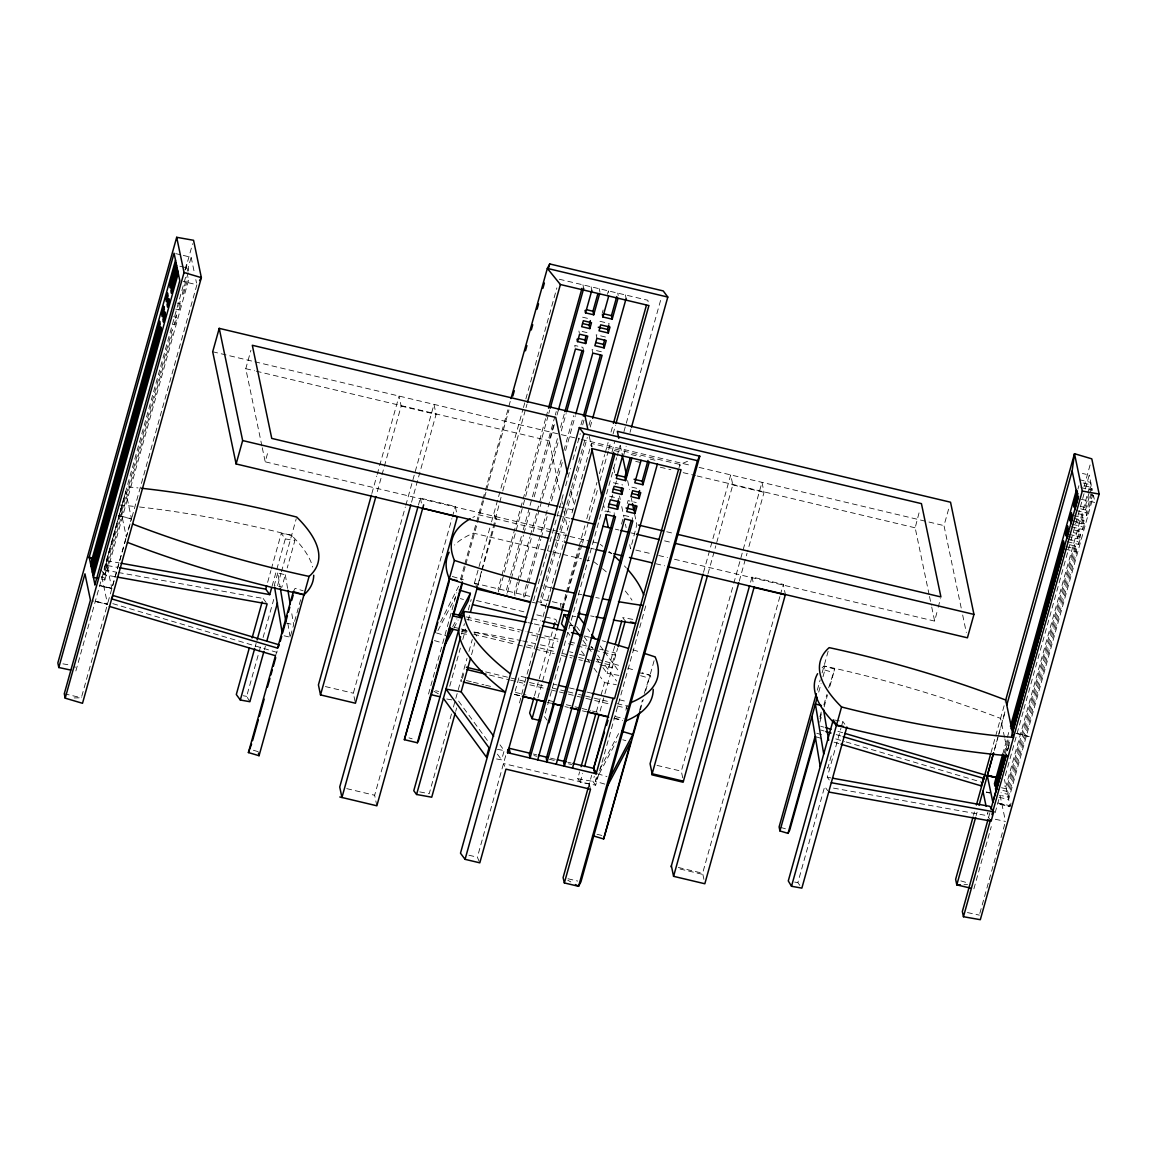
<?xml version="1.0" encoding="UTF-8"?>
<svg xmlns="http://www.w3.org/2000/svg" width="1157" height="1157" viewBox="0 0 1157 1157"><rect width="100%" height="100%" fill="white"/><g stroke="black" fill="none" stroke-linecap="round" stroke-linejoin="round"><path stroke-width="0.75" stroke-dasharray="5 3.75" d="M562.692 607.787L565.802 594.018M582.043 544.701L562.591 609.45L562.938 604.229L540.507 598.907M481.37 571.587L476.93 588.826L481.717 571.674M481.818 569.866L502.283 492.665M519.479 702.964L520.824 697.772M521.706 694.359L524.295 684.293M524.728 682.616L541.042 623.825M611.981 452.054L614.656 441.699M929.143 594.698L915.173 527.809L919.641 510.541M674.517 559.265L934.654 621.107L937.777 609.03M938.226 607.295L940.467 598.661M125.78 491.436L106.299 561.926L111.853 588.523L99.965 585.977M1004.912 711.873L994.037 751.24L997.898 737.674M185.019 269.856L186.957 262.899L186.479 268.742M185.322 269.783L192.583 243.751M104.159 568.651L186.798 272.893M187.275 271.157L191.151 257.288L182.604 255.263M188.172 272.748L182.358 293.516L182.893 296.062L188.215 277M115.266 576.721L104.68 574.827L107.268 565.542L103.262 560.06M101.57 579.252L104.839 580.033L104.304 577.517L172.812 332.175L172.277 329.644L103.783 574.971L103.19 572.137M174.866 324.799L176.92 317.423L176.399 314.892L174.345 322.268L174.866 324.799L171.598 324.018M179.031 309.888L180.694 303.944L180.159 301.413L178.496 307.357L179.031 309.888L175.763 309.107M104.839 580.033L189.227 277.796M74.178 697.931L81.366 697.758L106.965 606.051M107.991 602.349L125.809 538.54M131.999 517.165L196.892 284.752L183.211 281.498M261.916 445.995L245.776 368.693L250.91 350.296M551.267 529.819L265.213 461.817L268.482 450.102M266.139 602.537L263.131 598.429L263.998 595.334M267.614 582.376L270.912 570.56M271.374 568.868L281.281 533.391L291.636 535.228L294.861 540.594L287.225 567.957M255.162 646.806L256.116 643.379M272.097 586.165L285.302 538.887L281.281 533.391M277.767 572.975L274.281 585.442L281.831 587.264L285.316 574.798L277.767 572.975L280.066 586.758M249.883 701.721L246.658 696.355L260.672 646.17M263.087 637.521L273.717 599.456M277.579 585.616L280.963 573.496M281.44 571.76L296.25 518.712M264.403 649.699L265.372 646.228M275.453 655.715L278.88 646.387M290.595 635.685L293.647 624.766L291.347 610.983M294.601 621.367L300.762 599.268M371.86 493.504L376.719 476.106M377.211 474.37L379.149 467.399M379.641 465.664L399.064 396.07L401.161 406.078L376.387 494.82M355.083 701.547L353.348 693.202L405.326 507.026M405.818 505.291L433.991 404.372L436.088 414.38L411.299 503.121M418.444 505.088L420.381 498.132L455.308 506.433L456.755 513.39M376.849 805.793L374.651 795.264L451.895 518.611M452.387 516.861L455.308 506.433M428.509 694.055L456.813 592.673M458.62 586.223L440.007 623.001M460.529 579.368L464.362 565.672M464.839 563.951L482.44 500.88M482.932 499.144L484.87 492.217M485.347 490.481L510.541 400.264M461.441 580.134L465.316 566.236M465.794 564.5L508.964 409.882M474.356 583.432L491.06 523.586M491.537 521.894L522.964 409.303M523.456 407.568L525.394 400.64M525.871 398.905L556.864 287.891M461.527 634.123L464.42 623.739M468.296 609.898L471.188 599.514M502.774 490.93L525.524 409.404M526.016 407.669L526.985 404.198M449.74 686.188L460.37 648.122M462.786 639.459L465.678 629.075M468.108 620.427L469.554 615.235M482.194 569.953L496.411 519.001L493.909 513.375L495.022 518.669M451.476 713.97L429.204 793.745L418.906 791.735M453.414 707.043L455.352 700.101M455.829 698.365L457.767 691.423M458.259 689.702L461.166 679.289L461.542 681.603M461.6 677.727L467.023 658.275M468.947 651.434L472.287 639.459M462.424 678.494L464.159 672.26M455.699 711.396L456.653 707.968M471.535 654.66L474.847 642.829M545.612 418.603L498.088 588.812L498.826 592.37L548.302 415.204M546.104 416.853L548.042 409.911M548.78 413.454L549.749 409.983M510.107 576.837L506.216 590.75L506.968 594.308M510.599 575.087L522.733 531.598M523.224 529.848L529.544 507.229M530.022 505.493L531.974 498.537M532.451 496.801L554.796 416.751M555.288 415.016L556.257 411.545M559.525 490.033L549.257 440.831L553.914 424.113M507.446 592.558L510.844 580.38M511.336 578.645L523.485 535.141M523.962 533.406L529.79 512.522M534.172 496.859L554.565 423.78M556.994 415.088L558.455 409.867M517.295 582.246L514.388 592.688L515.125 596.245L519.985 578.847M517.786 580.51L529.935 537.007M530.412 535.272L536.732 512.652M537.224 510.917L557.616 437.838M560.538 427.396L564.428 413.483M520.476 577.097L532.61 533.608M533.102 531.858L558.368 441.381M561.275 430.954L566.135 413.555M526.478 584.43L523.557 594.872L524.049 597.243M526.956 582.694L561.94 457.42M563.878 450.463L573.597 415.667M602.146 313.417L603.115 309.96M607.468 294.37L608.423 290.899L608.929 293.271M524.786 596.679L528.185 584.502M528.677 582.766L540.811 539.263M541.302 537.528L547.131 516.644M551.499 500.981L562.678 460.963M565.599 450.521L575.304 415.725M580.959 424.836L582.897 417.865M533.608 600.628L563.242 494.502M565.657 485.795L570.517 468.397M572.946 459.705L580.236 433.6M582.665 424.894L584.126 419.687M540.999 597.171L585.616 437.36M589 425.212L590.46 419.991M536.66 601.365L541.245 602.45L587.322 437.433M590.229 427.02L592.167 420.063M496.541 758.949L501.588 759.845L504.192 750.56L499.998 744.833M542.98 616.883L564.283 540.565M564.775 538.829L569.62 521.489M572.035 512.811L591.415 443.435L679.926 464.478L688.198 461.036M479.2 861.43L477.364 857.207L505.927 754.885M534.491 695.719L552.901 629.784M566.265 592.312L578.63 548.042M579.107 546.335L584.863 525.741M586.787 518.813L596.969 482.382M599.384 473.719L604.706 454.629M605.198 452.893L608.105 442.495M611.012 432.082L612.95 425.154M537.904 697.859L556.315 631.939M562.591 609.45L566.93 593.931M567.407 592.21L582.159 539.393M588.378 522.371L582.55 543.038M588.87 520.636L597.591 489.425M600.006 480.748L608.235 451.259M608.727 449.523L610.665 442.596M613.08 433.918L615.51 425.241M545.366 713.088L616.667 457.709M617.144 455.974L620.065 445.546M623.941 431.648L661.283 297.87M607.743 512.175L608.712 508.704M611.619 498.291L612.588 494.82M615.495 484.421L616.464 480.95M623.739 454.918L626.154 446.255M630.03 432.371L630.999 428.9M621.526 524.063L622.987 518.857M627.253 503.57L628.077 500.619L636.234 502.557M645.751 605.878L595.681 785.169L580.25 782.161L577.719 778.69L579.628 771.835M596.405 711.772L604.547 682.601L600.353 676.874M618.937 675.413L607.136 673.302L614.685 646.286M599.948 664.74L612.198 667.705L611.822 665.391L615.293 652.924L604.793 650.379M580.25 782.161L582.665 773.483M600.093 711.063L604.46 695.444M604.937 693.723L617.592 648.397M588.219 787.613L591.661 775.262M678.957 467.949L679.926 464.478L680.663 468.021M595.681 785.169L592.876 781.409L594.308 776.26M604.793 784.113L595.291 781.293L596.549 776.752M625.865 710.224L627.774 703.384M639.488 710.572L642.352 700.289M644.261 693.433L650.032 675.269A318.291 87.194 15.6 0 0 642.135 672.68M640.356 709.877L643.263 699.508M645.678 690.845L655.151 656.916M703.514 572.353L730.718 474.905L732.8 484.913L716.284 544.079M708.026 573.655L715.807 545.815M682.717 777.851L681.314 771.184L733.307 584.994M733.784 583.258L761.971 482.339L764.054 492.347L747.538 551.499M739.28 581.089L747.046 553.248M750.575 582.188L752.021 576.967L783.275 584.401L785.386 594.539M779.876 596.578L702.342 874.287L678.031 868.517M780.368 594.843L783.275 584.401M817.276 690.223L820.183 679.839M822.106 672.926L828.701 649.308M818.708 692.132L821.08 683.628M822.989 676.816L824.883 670.019L824.044 665.998L834.674 669.151L829.424 687.996M819.894 716.776L821.195 712.09M820.038 718.671L821.47 713.536M823.856 704.975L826.734 694.692M828.643 687.851L834.674 669.151M819.85 722.243L821.774 715.402M824.16 706.84L827.501 694.851M831.261 755.825L827.79 768.291L827.212 764.849M799.849 885.38L797.853 882.632L824.681 786.543L827.689 790.65M829.28 779.992L827.269 777.244L840.951 728.259M841.414 726.582L842.831 721.505L833.271 719.799M961.207 608.004L943.996 525.611L948.668 508.892M973.5 815.367L974.469 811.91M991.014 752.672L1005.231 701.721M976.132 815.656L977.087 812.2M998.375 735.953L1004.999 712.264M1002.7 754.133L1009.483 729.807M1004.218 753.12L1008.094 739.193M1077.919 489.136L1078.888 485.68M991.159 821.108L987.138 815.627L988.006 812.518M1005.231 753.916L1009.598 738.253M989.958 812.604L988.512 817.797L987.471 812.807M1009.613 742.201L1007.284 750.546L1004.854 738.904M1007.761 749.794L1009.714 742.837M1084.037 486.634L1090.342 464.058M973.876 888.894L991.274 826.59M995.136 812.749L999.966 795.452M1005.317 775.624L1023.381 710.919M1023.858 709.212L1084.876 490.669M1085.353 488.934L1089.229 475.064L1082.402 473.444M1076.777 522.646L1081.679 523.803L1081.144 521.272L1082.807 515.328L1079.539 514.547M1080.638 508.805L1085.541 509.977L1085.006 507.446L1089.359 491.855M1089.836 490.12L1091.297 484.928L1079.857 482.209M1001.514 787.729L1006.416 788.9L1074.925 543.573L1075.446 546.104L1006.952 791.431L997.146 789.103M1077.514 538.714L1079.568 531.352L1079.033 528.821L1076.979 536.183L1077.514 538.714L1067.709 536.385M1081.679 523.803L1083.328 517.859L1082.807 515.328M1085.541 509.977L1091.818 487.459L1083.646 485.521M1066.233 546.61L1076.039 548.939L1007.545 794.281L1001.007 792.719M1067.26 541.722L1078.714 544.441L1078.107 541.563L1080.161 534.201L1073.624 532.639M1071.425 526.811L1082.865 529.53L1082.272 526.652L1083.921 520.708L1074.115 518.379M1078.555 513.766L1086.727 515.704L1086.134 512.826L1091.441 493.764M1076.039 548.939L1076.646 551.831L1008.152 797.159L1001.615 795.611M1078.714 544.441L1080.768 537.079L1080.161 534.201M1082.865 529.53L1084.528 523.6L1083.921 520.708M1086.727 515.704L1093.018 493.186M1090.241 494.791L1093.51 495.572L1008.644 799.53L997.204 796.811M979.834 913.394L1005.028 823.177M1011.044 803.088L1010.09 806.487L998.028 803.508L1010.032 806.733M125.882 538.858L111.925 588.291L100.023 585.746M126.359 537.152L131.508 518.9L125.867 491.87L75.812 671.161L74.713 665.926M1007.357 750.864L1009.699 742.563M293.343 591.617L295.078 588.349L303.148 590.764M437.896 630.579L455.569 597.171M452.691 626.747L456.899 618.793M453.934 627.962L458.143 620.007M599.919 768.942L619.284 732.367M595.291 781.293L616.319 741.536M963.983 884.7L967.57 884.613M62.912 663.843L69.651 665.029M243.201 695.747L246.658 696.355M285.302 538.887L294.861 540.594M632.807 619.371L622.697 617.563L625.243 621.034M572.541 616.074L575.911 616.667M569.938 625.358L573.308 625.966M106.791 560.682L119.142 562.895M107.268 565.542L117.869 567.436M461.571 633.356L468.31 634.571M104.188 569.982L116.553 572.194M118.318 572.513L263.131 598.429M604.547 682.601L616.334 684.713M446.776 699.002L451.837 699.898M827.269 777.244L830.798 777.88M833.503 788.119L987.138 815.627M497.452 749.346L504.192 750.56M577.719 778.69L592.876 781.409M794.657 882.068L797.853 882.632M462.178 630.261L467.327 631.274M995.309 819.257L1005.505 821.441M967.454 912.569L979.357 915.129M997.927 803.001L1009.931 805.677L1004.45 779.471M986.371 791.995L989.785 792.805M95.568 601.264L107.514 604.084L101.961 577.488M95.496 601.51L107.456 604.316L92.083 600.7M64.286 693.752L81.366 697.758M559.294 279.227L647.819 300.27L648.918 305.564M582.607 317.177L590.764 319.13M599.948 321.299L609.247 323.512M587.004 332.609L578.833 330.671L579.339 333.042M605.473 337.005L596.173 334.792L596.911 338.336M601.365 351.757L592.051 349.544L592.803 353.087M175.777 253.629L180.897 254.844M1079.322 479.692L1090.762 482.411L1005.896 786.37L1002.627 785.603M179.885 266.226L188.056 268.164L188.649 271.013M1080.971 487.589L1092.41 490.308L1089.229 475.064M1081.303 499.274L1094.97 502.528L1093.51 495.572M1080.103 506.274L1085.006 507.446M1076.328 510.497L1086.134 512.826M1073.522 515.53L1083.328 517.859M177.426 303.163L180.694 303.944M1077.876 520.491L1081.144 521.272M1073.089 520.881L1084.528 523.6M1072.467 524.323L1082.272 526.652M1074.665 530.181L1079.568 531.352M173.651 316.656L176.92 317.423M1069.328 534.36L1080.768 537.079M1068.301 539.234L1078.107 541.563M1070.543 544.933L1075.446 546.104M1065.207 549.112L1076.646 551.831M212.7 351.757L253.137 361.374M254.887 361.794L579.715 439.009M581.479 439.429L692.088 465.721M699.117 467.399L943.996 525.611M614.208 450.521L621.859 452.344L622.35 454.701M631.158 454.556L640.327 456.726M650.118 459.054L656.626 460.602M635.699 461.368L640.964 462.612M660.3 467.211L670.843 469.713M683.151 472.649L695.458 475.57M697.208 475.99L915.173 527.809M245.776 368.693L254.497 370.761M256.247 371.18L549.257 440.831M401.161 406.078L436.088 414.38M732.8 484.913L764.054 492.347M613.369 482.744L622.668 484.957M631.838 487.14L638.375 488.688M609.594 496.223L618.908 498.436M605.487 510.975L614.786 513.187M623.956 515.371L632.127 517.309L632.619 519.681M666.707 531.757L673.736 533.42M559.438 506.795L573.482 510.136M557.327 515.357L569.634 518.293M615.336 529.154L618.85 529.993M631.158 532.914L634.672 533.753M664.566 540.854L671.595 542.532M553.017 530.224L558.238 531.468M559.988 531.887L568.694 533.956M635.844 550.081L651.666 553.841M658.695 555.505L667.488 557.602M568.159 536.067L478.564 514.764A339.232 92.936 15.6 0 0 472.88 517.381M569.909 536.472L590.186 541.302M593.136 541.997L599.037 543.4M553.986 539.524L562.765 541.606M590.851 548.288L594.365 549.127M608.408 552.467L611.923 553.306M655.817 563.734L664.595 565.816M545.525 550.269L473.444 533.131A339.232 92.936 15.6 0 0 454.571 545.019M547.275 550.674L552.525 551.932M554.275 552.337L581.552 558.831M586.541 560.017L589.477 560.711M529.761 596.347L474.413 583.186L476.294 587.409M532.046 602.175L545.844 605.458M476.438 600.512L524.743 611.995M536.819 614.873L543.732 616.507M545.453 616.927L555.808 619.385L558.253 624.997M131.508 518.9L117.84 515.646L131.421 518.466L126.287 536.834L120.212 507.735M1015.918 733.422L1029.585 736.676M532.003 618.764L540.753 620.846M638.678 672.579L650.032 675.269A339.232 92.936 15.6 0 1 651.767 680.114M526.03 677.583L519.377 676.006L514.258 694.374L521.272 696.037L510.599 693.462M553.668 684.163L557.168 684.987M569.418 687.894L574.667 689.153M586.917 692.06L592.153 693.303M619.487 699.811L627.716 701.764M101.035 576.736L104.304 577.517M614.107 718.107L622.509 720.102M435.611 690.715L438.778 691.467M325.406 686.564L353.348 693.202M657.017 765.399L681.314 771.184M533.232 754.002L536.674 754.827M550.472 758.11L555.649 759.339M567.725 762.203L571.168 763.027M533.927 755.579L536.993 756.302M549.344 759.252L555.461 760.699M568.506 763.794L571.76 764.575M596.983 834.284L605.097 836.207M346.724 788.626L374.651 795.264M678.32 867.461L702.632 873.246L704.454 882.01M468.918 855.211L477.364 857.207M567.971 878.756L577.705 881.07M466.401 616.927L525.958 631.317M527.708 631.751L559.236 639.373M569.75 641.904L575.015 643.176M582.014 644.868L592.529 647.414M599.528 649.106L603.043 649.959M466.777 619.241L519.334 631.939M531.598 634.904L557.876 641.267M568.391 643.798L575.391 645.49M577.141 645.924L585.905 648.036M587.655 648.455L592.905 649.728M594.669 650.162L615.683 655.238L615.293 652.924M454.151 627.282L459.416 628.54M461.166 628.974L466.416 630.247M475.18 632.358L515.472 642.092M527.737 645.056L538.236 647.602M540.001 648.021L555.765 651.839M562.765 653.531L568.029 654.804M569.779 655.224L576.779 656.916M578.529 657.35L585.543 659.042M587.293 659.461L594.293 661.153M596.057 661.573L603.057 663.265M604.807 663.699L611.822 665.391M461.542 631.288L466.806 632.561M473.806 634.253L515.848 644.42M517.613 644.839L533.377 648.643M535.127 649.077L554.391 653.734M561.405 655.426L571.905 657.971M578.919 659.664L582.419 660.502M584.169 660.936L589.434 662.194M286.097 622.943L293.647 624.766M485.665 671.899L527.708 682.066M529.458 682.485L545.222 686.303M552.236 687.996L566.25 691.38M568 691.814L576.75 693.925M578.514 694.345L583.764 695.617M585.514 696.037L608.293 701.547M617.043 703.658L627.557 706.204M489.556 675.066L508.82 679.723M510.57 680.142L522.834 683.107M529.848 684.814L549.112 689.471M550.862 689.89L566.626 693.694M568.391 694.128L575.391 695.82M577.141 696.239L584.155 697.931M585.905 698.365L592.905 700.057M594.655 700.477L608.669 703.861M617.433 705.987L627.947 708.518M284.116 635.786L288.657 636.871M466.416 680.562L471.666 681.835M473.43 682.254L483.93 684.799M485.68 685.219L492.694 686.911M515.472 692.421L525.972 694.952M548.751 700.462L555.765 702.154M566.265 704.7L573.279 706.392M575.029 706.811L580.279 708.084M582.029 708.503L590.793 710.629M592.543 711.049L597.807 712.322M615.322 716.559L624.071 718.671M547.391 702.357L550.891 703.21M564.905 706.594L568.405 707.433M582.419 710.832L585.919 711.671M613.948 718.454L622.712 720.565M99.95 585.514L111.853 588.523M1017.567 733.538L1027.879 736.228M452.329 576.475L463.422 579.773M460.327 598.574L463.494 599.514M820.631 726.191L824.088 727.218M837.914 731.325L843.091 732.858M640.645 675.674L648.571 678.031M820.631 729.98L824.088 731.007M836.193 734.594L841.385 736.141M816.784 733.249L821.962 734.796M835.788 738.904L844.436 741.463M846.157 741.97L982.683 782.508M816.784 737.038L821.976 738.585M834.081 742.172L841.009 744.24M436.551 632.995L446.052 635.815M434.439 640.573L442.35 642.93M622.755 739.771L625.923 740.711M112.793 603.636L277.188 652.447M780.628 827.385L786.702 829.179M960.831 880.882L967.758 882.936M597.402 773.715L606.904 776.535M408.985 737.877L412.152 738.817M824.883 670.019L832.953 672.434M253.369 750.242L258.213 751.688M433.976 691.322L438.619 693.94M567.74 880.202L570.835 881.952M544.383 716.573L547.145 720.247M842.831 721.505L844.841 724.253M587.669 628.728L589.766 631.606M600.266 645.924L603.404 650.234M604.46 651.666L619.154 671.725M576.678 626.573L579.831 630.869M584.025 636.596L587.178 640.891M591.372 646.633L593.469 649.496M597.663 655.224L599.76 658.087M605.01 665.261L616.551 681.01M569.36 621.728L572.513 626.024M582.998 640.356L587.206 646.083M588.248 647.515L591.401 651.81M596.65 658.984L598.748 661.847M602.942 667.575L607.136 673.302M567.812 632.445L569.909 635.323M581.465 651.073L586.7 658.246M587.756 659.678L589.853 662.542M594.047 668.269L599.297 675.442M474.196 632.619L476.727 636.075M458.577 701.099L487.95 741.232M497.394 754.118L501.588 759.845M100.659 569.345L104.68 574.827M504.741 766.339L503.512 763.533L589.246 783.911L589.882 786.586M1004.507 737.24L1000.574 718.41A339.232 92.936 15.6 0 0 824.044 665.998A318.291 87.194 15.6 0 0 821.528 668.442M962.667 615.018L966.326 632.546M1000.038 795.221L1005.144 819.691M929.505 596.462L931.342 605.27M931.718 607.035L934.654 621.107M752.021 576.967L753.438 583.735M625.373 294.934L626.125 298.477M617.737 293.111L618.228 295.483M599.254 288.729L599.991 292.273M591.097 286.777L591.834 290.335M620.282 445.431L622.119 454.224M627.629 480.632L629.48 489.44M631.317 498.248L632.04 501.762M634.615 514.084L636.827 524.656L630.565 548.823L629.104 541.78M582.954 284.853L583.707 288.397M613.658 467.833L614.757 473.112M619.545 496.006L620.282 499.52M621.743 506.564L623.956 517.136M625.416 524.179L626.154 527.693M583.62 350.904L582.882 347.36L574.725 345.422L575.463 348.966M591.415 443.435L592.153 446.964M589.275 436.319L591.473 446.833M603.187 502.933L605.01 511.698M570.82 489.469L574.132 505.276M561.723 500.576L562.461 504.09M563.922 511.119L567.595 528.691M540.753 600.078L541.245 602.45M420.381 498.132L421.495 503.497M262.277 447.759L265.213 461.817M191.151 257.288L194.376 272.734M195.808 279.604L196.531 283.031M560.335 603.621L561.376 609.146M475.816 583.518L476.597 587.684M285.316 574.798L287.616 588.58M287.862 623.449L290.161 637.247M593.903 561.767A363.023 99.459 15.6 0 1 597.576 564.63M602.479 568.622A363.023 99.459 15.6 0 1 607.743 573.134M625.243 590.996A363.023 99.459 15.6 0 1 631.997 600.179M594.134 616.565A318.291 87.194 15.6 0 1 590.62 615.886M545.945 606.239A318.291 87.194 15.6 0 1 539.466 604.677M599.268 598.198A318.291 87.194 15.6 0 1 595.739 597.533M581.725 594.712A318.291 87.194 15.6 0 1 578.529 594.047M551.079 587.886A318.291 87.194 15.6 0 1 541.346 585.514M600.266 544.354A363.023 99.459 15.6 0 1 602.71 546.263M608.958 551.383A363.023 99.459 15.6 0 1 611.59 553.653M624.39 565.874A363.023 99.459 15.6 0 1 626.4 568.044M462.062 630.261A318.291 87.194 15.6 0 1 470.523 631.52M473.936 632.04A318.291 87.194 15.6 0 1 521.113 640.631M522.718 640.949A318.291 87.194 15.6 0 1 535.575 643.711M540.42 644.796A318.291 87.194 15.6 0 1 556.618 648.571M569.606 651.767A318.291 87.194 15.6 0 1 572.86 652.606M579.353 654.284A318.291 87.194 15.6 0 1 584.227 655.585M597.2 659.128A318.291 87.194 15.6 0 1 602.059 660.502M605.299 661.428A318.291 87.194 15.6 0 1 621.396 666.186M627.803 668.139A318.291 87.194 15.6 0 1 634.195 670.134M527.838 622.596A318.291 87.194 15.6 0 1 532.654 623.609M534.259 623.956A318.291 87.194 15.6 0 1 540.709 625.344M584.487 635.931A318.291 87.194 15.6 0 1 589.347 637.218M602.334 640.761A318.291 87.194 15.6 0 1 605.574 641.672M632.937 649.786A318.291 87.194 15.6 0 1 639.315 651.781M119.648 505.002A363.023 99.459 15.6 0 1 137.828 506.795M139.505 506.983A363.023 99.459 15.6 0 1 291.593 535.431A318.291 87.194 15.6 0 1 312.679 567.046M128.037 486.923A363.023 99.459 15.6 0 1 137.943 487.907M989.727 793.037L986.299 792.241L989.712 793.008M589.332 784.186L590.446 789.479L589.332 784.186"/><path stroke-width="1.5" d="M507.793 749.548L507.648 752.701L596.173 773.744L593.657 768.118L604.446 732.265M507.764 749.635L507.576 752.947L592.514 448.742L681.039 469.785L596.101 773.99L593.599 768.349L613.152 698.307M1006.764 705.148L1072.149 471L1074.491 453.703L1091.803 458.837L1099.15 494.053L980.312 919.699L963.448 916.72L962.349 911.485L988.02 819.532M993.559 752.961L987.369 775.407L997.565 777.576M58.805 667.517L84.967 573.843L90.434 600.064L64.286 693.752L65.197 698.163L82.509 703.297L201.361 277.651L193.552 240.28L176.688 237.301L57.85 662.947L58.805 667.517L70.707 670.077M90.651 564.153L175.517 260.18M91.143 566.525L159.637 321.198L160.244 324.076L91.75 569.418M165.87 298.896L167.519 292.952L168.127 295.845L166.463 301.789L165.87 298.896L169.139 299.677M176.009 262.552L169.732 285.07L170.325 287.963L176.616 265.445M92.343 572.252L160.837 326.925L161.373 329.456L92.864 574.798M177.209 268.294L170.918 290.797L171.453 293.343L177.744 270.825M178.265 273.341L93.399 577.314L98.302 578.486M94.86 584.892L179.798 280.688L174.071 253.224L89.132 557.428L92.56 558.325M65.197 698.163L184.05 272.517L176.688 237.301M668.11 566.655L967.426 637.811L973.963 614.41L950.533 502.21L219.223 328.357L212.7 351.757L236.115 463.957L548.722 538.28M236.115 463.957L242.652 440.557L219.223 328.357M249.232 648.195L236.303 694.518L240.309 699.999L249.883 701.721L263.926 651.434M252.11 637.897L262.162 601.857M271.62 587.857L269.74 594.611L265.72 589.13L266.66 585.76M240.309 699.999L254.685 648.527M257.085 639.951L267.137 603.911L117.031 577.039M266.833 641.021L277.478 602.869M141.284 488.254A363.023 99.459 15.6 0 1 296.713 517.063A318.291 87.194 15.6 0 1 309.107 576.417L259.052 755.709L248.408 752.556L275.453 655.715L109.337 606.398M277.564 648.137L279.3 644.868L113.184 595.551L111.448 598.82L277.564 648.137L293.343 591.617L303.987 594.785A318.291 87.194 15.6 0 0 313.721 575.26M251.59 744.096L248.408 752.556M252.559 740.639L258.358 719.885M259.313 716.429L264.143 699.132M267.527 687.027L269.943 678.378M270.912 674.921L272.358 669.744M273.327 666.273L275.728 657.639M280.254 641.441L281.686 636.307M282.641 632.879L287.428 615.755M288.382 612.328L289.814 607.194M291.738 600.338L293.169 595.204M371.383 495.239L318.421 684.901L320.518 694.909L355.43 703.225L410.822 504.857M320.518 694.909L375.895 496.555M417.952 506.824L339.739 786.962L341.937 797.491L423.65 504.828M457.42 516.572L376.849 805.793L339.825 796.985M450.03 627.73L418.487 740.697L417.33 742.765L404.357 739.685L454.426 560.393A339.232 92.936 15.6 0 1 470.263 518.784M432.371 641.831L404.357 739.685M434.974 632.532L437.838 622.249M438.792 618.821L449.321 581.147M511.018 398.529L547.348 268.41L549.72 263.941L663.236 290.928L667.806 297.06L631.491 427.164M512.855 395.983L514.301 390.762M525.466 350.802L526.912 345.596M531.28 329.962L532.741 324.741M537.108 309.107L538.555 303.901M542.922 288.267L544.383 283.046M548.751 267.412L549.72 263.941M417.33 742.765L462.265 581.841M453.37 615.741L462.467 583.2M526.247 622.264A318.291 87.194 15.6 0 0 463.827 611.431L413.772 790.723L416.578 794.483L431.735 797.202L455.222 713.117M459.271 590.056L470.364 593.353L468.238 600.931L459.821 616.826M416.578 794.483L460.631 636.74M527.462 402.462L560.393 284.521L547.348 268.41L667.806 297.06M470.523 611.778L476.93 588.826M493.692 736.228L461.166 691.814L470.595 658.029M548.519 408.175L581.985 288.324M550.24 408.247L583.707 288.397M558.455 409.867L575.463 348.966L583.62 350.904L566.626 411.805M577.517 341.59L579.585 334.214L587.742 336.166L585.688 343.528L577.517 341.59L577.025 339.218M599.514 294.008L593.715 314.791L585.543 312.853L591.834 290.335M564.905 411.733L581.913 350.846M585.688 343.528L584.95 339.97L586.18 335.559M589.853 328.617L591.502 322.673L583.345 320.735L581.682 326.679L589.853 328.617L589.101 325.074L590.345 320.605M593.715 314.791L592.962 311.233L597.807 293.921M575.796 413.989L592.803 353.087L602.103 355.3L585.095 416.202M617.983 298.39L612.183 319.173L602.884 316.975L608.683 296.192M579.324 427.555L460.486 853.201L465.071 859.333L479.808 862.833L505.971 769.145L590.518 789.248L564.356 882.936L578.572 886.305L580.944 881.836L699.783 456.191L579.324 427.555L583.909 433.687L697.425 460.674L699.783 456.191M583.388 416.13L600.382 355.228M604.156 347.924L606.225 340.548L596.911 338.336L594.857 345.712L604.156 347.924L603.419 344.367L604.648 339.956M608.322 333.014L609.985 327.069L600.685 324.857L599.022 330.801L608.322 333.014L607.584 329.456L608.828 325.001M612.183 319.173L611.446 315.63L616.768 296.582M465.071 859.333L583.909 433.687M592.659 418.328L626.125 298.477M534.013 697.454L529.646 713.059L532.09 718.685L540.536 720.695M553.379 628.063L554.839 622.856M613.427 423.419L646.358 305.477M532.09 718.685L537.427 699.595M556.792 630.203L562.591 609.45L561.376 609.146M615.987 423.505L648.918 305.564L560.393 284.521M569.172 615.466L564.11 614.555L561.521 623.854L565.715 629.582M613.716 452.257L529.342 754.494L530.08 758.037L614.946 454.065M537.73 759.86L606.225 514.532L615.524 516.731L547.03 762.073L546.292 758.515L614.295 514.923M622.596 455.887L616.305 478.405L625.604 480.618L631.896 458.1M548.968 722.691L554.29 703.658M578.442 617.144L579.888 611.952M617.592 509.355L619.646 501.993L610.346 499.781L608.293 507.142L617.592 509.355L616.84 505.797L618.489 499.911M621.757 494.444L623.406 488.5L614.107 486.287L612.443 492.231L621.757 494.444L621.005 490.901L621.844 487.921M625.604 480.618L624.867 477.06L630.189 458.013M556.199 764.256L624.708 518.914L632.865 520.852L564.37 766.194L563.618 762.637L631.144 520.795M641.079 460.284L634.788 482.802L642.945 484.74L649.236 462.222M634.918 513.477L636.986 506.115L628.815 504.163L626.761 511.539L634.918 513.477L634.181 509.919L635.424 505.508M639.083 498.566L640.747 492.622L632.59 490.684L630.927 496.628L639.083 498.566L638.346 495.022L639.59 490.554M642.945 484.74L642.207 481.182L648.007 460.399M572.498 768.118L657.364 464.159M581.074 766.686L595.927 713.493M615.162 644.594L621.757 620.947M584.603 766.541L599.138 714.52M618.069 646.691L625.243 621.034M588.219 787.613L563.097 877.599L564.356 882.936M678.479 469.684L614.555 698.64L592.153 693.303M697.425 460.674L578.572 886.305L575.477 884.57M592.558 835.658L603.636 838.955L630.681 742.129L607.96 785.053M610.072 777.475L632.792 734.55L638.534 713.985M639.879 711.613L603.636 838.955M703.022 574.089L650.075 763.75L652.158 773.758L683.411 781.192M707.549 575.391L651.868 774.814L683.122 782.233L738.788 582.824M671.089 866.868L749.591 585.673M785.386 594.539L704.83 883.76L673.576 876.326L754.147 587.105M816.307 693.679L779.109 826.922L779.948 830.957L788.018 833.358L789.739 830.09L815.815 736.705M779.948 830.957L817.29 697.237M788.018 833.358L815.049 736.532M833.271 719.799L788.279 880.925L791.504 886.276L801.859 888.113L846.852 726.986M791.504 886.276L841.558 706.985A318.291 87.194 15.6 0 1 829.164 647.631A339.232 92.936 15.6 0 1 1005.708 700.043L1013.503 737.414A363.023 99.459 15.6 0 1 841.558 706.985M841.009 744.24L981.165 785.849L985.012 774.988L844.827 733.364M973.023 817.088L955.639 879.349L956.796 884.874L970.463 888.099M976.407 804.983L990.537 754.378M1005.708 700.043L1074.491 453.703L1082.287 491.074L991.954 814.615M981.165 785.849L985.012 774.988M975.64 817.392L956.796 884.874L960.397 884.787M979.024 805.272L993.588 753.106M1002.7 754.133L994.456 783.651L994.977 786.182L1003.726 754.856M1010.466 726.336L1076.415 490.105M1011.016 728.765L1063.485 540.854L1064.006 543.385L1012.028 729.546M1077.427 490.872L1073.566 504.727L1074.101 507.258L1077.962 493.403M1004.739 755.651L995.512 788.712L996.105 791.562L1005.823 756.765M990.927 809.148L1005.838 755.709M1012.621 732.395L1064.599 546.22M1066.667 538.844L1068.721 531.482M1070.832 523.933L1072.481 517.989M1074.694 510.107L1078.555 496.252M963.448 916.72L990.508 819.807M832.577 778.198L989.741 806.328L993.747 811.809L991.159 821.108L828.687 792.024M1006.388 754.292L992.851 802.235L987.297 775.638L997.493 777.822L987.297 775.638M1011.565 735.939L1077.876 498.465L1072.149 471M606.499 725.439L608.032 720.319M447.643 636.292L451.852 628.338M458.577 615.611L470.364 593.353M445.517 643.87L453.096 629.553M199.568 280.5L201.361 277.651L184.05 272.517M1082.287 491.074L1099.15 494.053M843.395 726.379L836.497 725.164L834.067 721.129M120.921 563.213L265.72 589.13M119.634 567.754L269.74 594.611M461.166 691.814L446.009 689.095L489.035 747.841L486.432 757.141L443.406 698.394M831.29 782.725L993.747 811.809M630.377 622.032L633.819 622.712M586.44 309.686L592.962 311.233M603.694 313.793L611.446 315.63M582.578 323.512L589.101 325.074M598.285 327.243L607.584 329.456M578.413 338.423L584.95 339.97M595.667 342.53L603.419 344.367M615.567 474.847L624.867 477.06M634.05 479.244L642.207 481.182M613.253 489.049L621.005 490.901M631.823 493.46L638.346 495.022M609.088 503.96L616.84 505.797M626.024 507.981L634.181 509.919M638.577 525.076L663.192 530.918M677.25 534.259L940.916 596.94L921.435 503.628L617.346 431.344L618.807 438.387M557.688 506.376L271.75 438.402L252.313 345.278L555.779 417.431L567.523 473.647M242.652 440.557L555.577 514.937M571.399 518.698L594.25 524.135M603.043 526.233L611.822 528.315M620.615 530.412L629.408 532.495M636.437 534.172L659.288 539.596M675.11 543.356L973.963 614.41M564.515 542.026L589.101 547.868M596.13 549.546L604.909 551.629M613.687 553.711L622.466 555.808M629.48 557.472L652.317 562.895M457.492 516.948L422.493 508.27M754.219 587.481L785.473 594.915M449.133 552.308A339.232 92.936 15.6 0 0 449.292 578.76L457.405 580.684M476.858 589.058L530.325 601.77M551.021 606.687L559.641 608.741M472.519 604.619L526.753 617.52M542.503 621.251L558.253 624.997M527.418 677.915L550.168 683.324M558.918 685.407L565.918 687.07M576.417 689.572L583.417 691.235M522.299 696.283L545.034 701.692M552.034 703.355L562.533 705.842M571.283 707.925L578.283 709.588M587.033 711.671L608.032 716.66M431.749 694.836L439.862 696.76M529.776 753.178L509.08 748.261L510.251 753.323M538.41 755.232L547.03 757.285M557.37 759.744L566.004 761.798M572.903 763.432L593.599 768.349L594.77 773.411M452.387 613.543L462.887 616.074M452.763 615.857L461.527 617.968M821.427 705.495L815.381 704.034L823.712 754.002M449.292 628.323L458.042 630.435M466.387 667.242L482.165 671.06M466.777 669.556L486.056 674.213M463.292 682.037L505.349 692.19M522.863 696.427L543.877 701.504M552.641 703.63L561.405 705.741M570.155 707.867L578.919 709.979M587.669 712.09L608.698 717.181M89.364 558.007L92.762 558.86M92.618 558.137L89.19 557.197L94.932 584.661M825.809 727.724L831.001 729.272M825.823 731.513L831.015 733.061M843.12 736.662L983.276 778.271M621.699 731.253L632.792 734.55M579.281 617.274L584.516 624.433M591.863 634.47L595.016 638.765M564.11 614.555L567.263 618.865M573.554 627.456L579.859 636.046M982.958 791.2L986.082 806.154M602.392 314.603L602.884 316.975M622.495 455.988L626.53 475.353M632.416 503.526L633.891 510.57M585.052 310.481L585.543 312.853M584.878 415.276L587.814 429.305M591.834 448.583L602.088 497.684M605.747 515.212L608.307 527.476M671.378 865.812L673.576 876.326M258.488 753.033L259.052 755.709M823.509 709.299L828.687 740.321M811.91 716.501L820.226 766.469M287.905 590.316L290.205 604.099M280.356 588.479L285.808 621.222M274.571 587.163L282.322 633.689M1008.383 755.781A363.023 99.459 15.6 0 1 836.439 725.352A318.291 87.194 15.6 0 1 817.609 673.692M635.583 623.522A318.291 87.194 15.6 0 1 613.355 620.022M604.663 618.503A318.291 87.194 15.6 0 1 595.898 616.898M587.076 615.191A318.291 87.194 15.6 0 1 578.211 613.412M570.184 611.72A318.291 87.194 15.6 0 1 547.565 606.63M529.718 602.262A318.291 87.194 15.6 0 1 449.292 578.76M642.395 605.4A318.291 87.194 15.6 0 1 618.474 601.669M609.782 600.15A318.291 87.194 15.6 0 1 602.783 598.863M592.21 596.838A318.291 87.194 15.6 0 1 583.33 595.045M573.698 593.006A318.291 87.194 15.6 0 1 552.699 588.262M534.838 583.895A318.291 87.194 15.6 0 1 454.426 560.393M614.136 555.895A363.023 99.459 15.6 0 1 621.179 562.577M627.383 569.128A363.023 99.459 15.6 0 1 643.711 595.088M505.421 692.262A363.023 99.459 15.6 0 1 458.693 629.798M653.199 689.297A339.232 92.936 15.6 0 1 625.879 720.912M510.541 673.909A363.023 99.459 15.6 0 1 463.827 611.431M542.315 625.706A318.291 87.194 15.6 0 1 564.992 630.984M571.486 632.59A318.291 87.194 15.6 0 1 581.233 635.077M590.981 637.652A318.291 87.194 15.6 0 1 599.095 639.864M607.179 642.135A318.291 87.194 15.6 0 1 628.135 648.31M644.087 653.3A318.291 87.194 15.6 0 1 655.151 656.916A339.232 92.936 15.6 0 1 631.013 702.545M303.987 594.785A339.232 92.936 15.6 0 1 127.444 542.373M309.107 576.417A339.232 92.936 15.6 0 1 132.578 524.005M163.759 306.446L161.705 313.807L162.298 316.7L164.366 309.324L163.759 306.446M164.959 312.173L162.906 319.549L163.426 322.08L165.48 314.704L164.959 312.173M168.72 298.694L167.056 304.638L167.591 307.169L169.255 301.225L168.72 298.694M1067.593 526.102L1065.539 533.464L1066.074 535.995L1068.128 528.633L1067.593 526.102M1071.368 512.609L1069.704 518.553L1070.239 521.084L1071.888 515.14L1071.368 512.609"/></g></svg>
